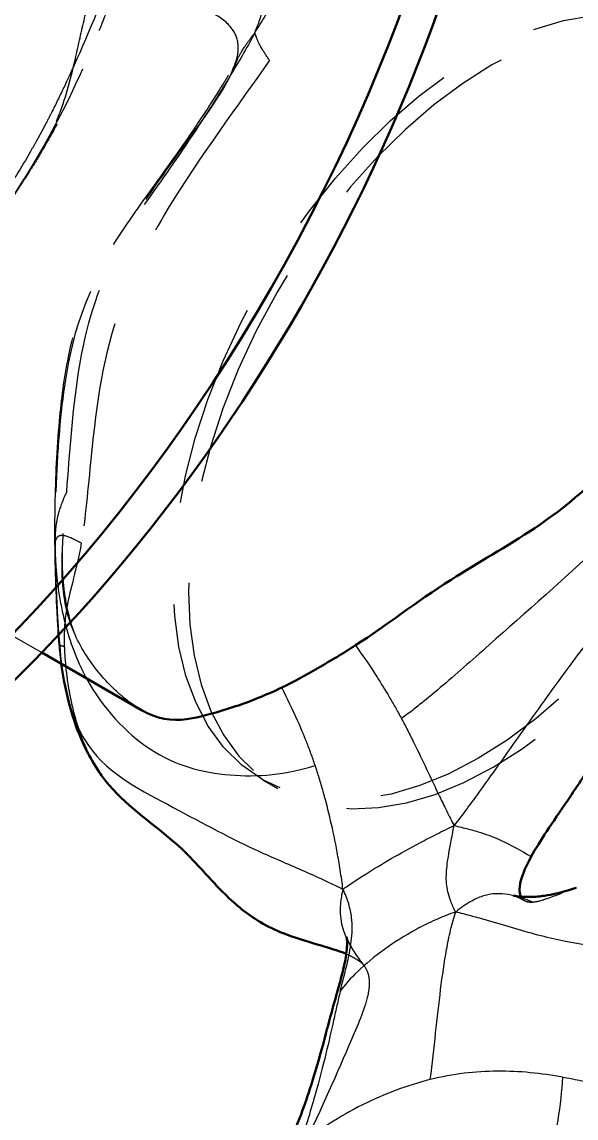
# Model space of a CAD drawing. Header units: millimetres. Extents: x 0 to 420, y 0 to 297.
# Drawn here: x 94.47 to 100.91, y 216.85 to 229.6 of the extents above; entities that cross this region are included whole.
import ezdxf

# ---------------------------------------------------------------- set-up
doc = ezdxf.new("R2010")
doc.units = ezdxf.units.MM
doc.header["$LTSCALE"] = 0.75
doc.linetypes.add('HIDDEN2', pattern=[4.7625, 3.175, -1.5875])
for name, color, linetype, lineweight in [('Hidden', 7, 'HIDDEN2', 25), ('Hidden Narrow', 7, 'HIDDEN2', 25), ('Visible', 7, 'Continuous', 50), ('Visible Narrow', 7, 'Continuous', 25)]:
    doc.layers.add(name, color=color, linetype=linetype, lineweight=lineweight)

msp = doc.modelspace()

# ---------------------------------------------------------------- linework, layer by layer
at = {"layer": 'Hidden', "extrusion": (-2e-16, -0.817547, 0.575862)}
for p, q in [((89.5645, 225.2211), (94.7017, 222.2627)), ((97.2709, 220.7832), (97.4477, 220.6814))]:
    msp.add_line(p, q, dxfattribs=at)
at = {"layer": 'Hidden', "extrusion": (-6e-16, 3e-16, -1)}
for centre, start_param, end_param in [((99.7661, 225.1161), 4.3578874, 5.248155), ((99.4126, 225.3197), 4.5594153, 5.2149269), ((99.4126, 225.3197), 2.8817542, 3.9286482)]:
    msp.add_ellipse(centre, major_axis=(6.2379, 10.8323), ratio=0.5780931, start_param=start_param, end_param=end_param, dxfattribs=at)
at = {"layer": 'Hidden'}
msp.add_ellipse((99.7661, 225.1161), major_axis=(2.4952, 4.3329), ratio=0.5780931, start_param=3.1415927, end_param=9.424778, dxfattribs=at)
at = {"layer": 'Hidden', "extrusion": (-9e-16, 5e-16, -1)}
msp.add_ellipse((99.9429, 225.0143), major_axis=(2.4952, 4.3329), ratio=0.5780931, start_param=-1.5707963, end_param=4.712389, dxfattribs=at)
at = {"layer": 'Hidden', "extrusion": (-5e-16, 2e-16, -1)}
msp.add_ellipse((99.7661, 225.1161), major_axis=(6.2379, 10.8323), ratio=0.5780931, start_param=2.9135908, end_param=3.9584831, dxfattribs=at)
at = {"layer": 'Hidden'}
for points, knots in [([(93.3045, 235.7193), (93.4177, 235.6843), (93.5322, 235.6549), (93.8062, 235.5832), (93.9656, 235.5406), (94.3361, 235.4018), (94.4905, 235.3124), (94.6999, 235.1473), (94.7694, 235.083), (94.9112, 234.9337), (94.9829, 234.8461), (95.1958, 234.5509), (95.3237, 234.3165), (95.5098, 233.8647), (95.5759, 233.6547), (95.6472, 233.3468), (95.6642, 233.2637), (95.6898, 233.1204), (95.6993, 233.0612), (95.714, 232.9594), (95.7196, 232.9174), (95.7302, 232.8299), (95.7353, 232.7845), (95.7475, 232.6624), (95.7538, 232.5855), (95.7743, 232.2786), (95.7804, 232.0313), (95.776, 231.4744), (95.755, 231.1852), (95.6859, 230.7959), (95.6645, 230.696), (95.6253, 230.5396), (95.6106, 230.4849), (95.5871, 230.4034), (95.5792, 230.3769), (95.5659, 230.3333), (95.5606, 230.3163), (95.5502, 230.2831), (95.545, 230.267), (95.5329, 230.2296), (95.5259, 230.2084), (95.5028, 230.1394), (95.4862, 230.0917), (95.3126, 229.6076), (95.1028, 229.1404), (94.9197, 228.7531), (94.8726, 228.6563), (94.8004, 228.513), (94.7759, 228.4652), (94.7382, 228.3933), (94.7256, 228.3695), (94.7049, 228.3308), (94.6969, 228.316), (94.6815, 228.2876), (94.674, 228.274), (94.6569, 228.2428), (94.6472, 228.2252), (94.6159, 228.169), (94.5941, 228.1305), (94.4655, 227.907), (94.3529, 227.726), (94.0731, 227.2995), (93.8922, 227.0431), (93.59, 226.6432), (93.458, 226.477), (93.1993, 226.1777), (93.0749, 226.0447), (92.7907, 225.7672), (92.6345, 225.6311), (92.3653, 225.4186), (92.2538, 225.3368), (92.0488, 225.1943), (91.9528, 225.131), (91.782, 225.0232), (91.7065, 224.9773), (91.5782, 224.9021), (91.5252, 224.8718), (91.4159, 224.811), (91.3595, 224.7805), (91.2138, 224.7039), (91.1244, 224.659), (90.6833, 224.4485), (90.4544, 224.3721), (90.1381, 224.2883), (89.9868, 224.2633), (89.648, 224.2469), (89.501, 224.27), (89.2958, 224.3198), (89.208, 224.3493), (89.0742, 224.4041), (89.0257, 224.4262), (88.9465, 224.4652), (88.9152, 224.4815), (88.8532, 224.5154), (88.8223, 224.533), (88.7413, 224.5811), (88.6915, 224.6127), (88.4969, 224.7432), (88.3548, 224.8546), (88.1295, 225.0543), (88.0389, 225.1417), (87.8852, 225.3039), (87.8188, 225.3793), (87.6472, 225.5925), (87.5462, 225.7386), (87.3956, 226.01), (87.3388, 226.1304), (87.2156, 226.4598), (87.1725, 226.6505), (87.1148, 227.1149), (87.1196, 227.4127), (87.2167, 228.3798), (87.4267, 229.2614), (87.7087, 230.2401), (87.8769, 230.7173), (88.3294, 231.7004), (88.6204, 232.1962), (89.1695, 233.0592), (89.3475, 233.3288), (89.5767, 233.678)], [-7.0361051, -7.0361051, -7.0361051, -7.0361051, -7.0127297, -7.0127297, -6.981024, -6.981024, -6.9375165, -6.9375165, -6.9141409, -6.9141409, -6.8869476, -6.8869476, -6.8275817, -6.8275817, -6.7798759, -6.7798759, -6.7626839, -6.7626839, -6.7507937, -6.7507937, -6.7425091, -6.7425091, -6.7337019, -6.7337019, -6.7190239, -6.7190239, -6.6758966, -6.6758966, -6.6122281, -6.6122281, -6.5902695, -6.5902695, -6.5784801, -6.5784801, -6.5727823, -6.5727823, -6.5691225, -6.5691225, -6.5656682, -6.5656682, -6.5611105, -6.5611105, -6.5508965, -6.5508965, -6.4573319, -6.4573319, -6.4266003, -6.4266003, -6.4110967, -6.4110967, -6.403366, -6.403366, -6.3985555, -6.3985555, -6.394118, -6.394118, -6.3883738, -6.3883738, -6.3757234, -6.3757234, -6.3146836, -6.3146836, -6.2281236, -6.2281236, -6.1676611, -6.1676611, -6.1127347, -6.1127347, -6.0476847, -6.0476847, -6.0031637, -6.0031637, -5.9646209, -5.9646209, -5.9342607, -5.9342607, -5.9129293, -5.9129293, -5.8902197, -5.8902197, -5.8541884, -5.8541884, -5.7119681, -5.7119681, -5.5732035, -5.5732035, -5.391336, -5.391336, -5.2475092, -5.2475092, -5.1634578, -5.1634578, -5.1076436, -5.1076436, -5.0513402, -5.0513402, -4.9582049, -4.9582049, -4.6803047, -4.6803047, -4.4876, -4.4876, -4.3329597, -4.3329597, -4.0697114, -4.0697114, -3.8827137, -3.8827137, -3.5893077, -3.5893077, -3.157022, -3.157022, -2.2616629, -2.2616629, -1.4263974, -1.4263974, -0.5029819, -0.5029819, 0, 0, 0, 0]), ([(90.4515, 231.8498), (90.3784, 231.7993), (90.3061, 231.7419), (90.1238, 231.5836), (90.0148, 231.4737), (89.7891, 231.2181), (89.6746, 231.068), (89.5039, 230.8124), (89.4416, 230.7105), (89.2623, 230.3898), (89.1593, 230.1645), (89.0187, 229.794), (88.9713, 229.6516), (88.881, 229.3432), (88.84, 229.1774), (88.7721, 228.8528), (88.7447, 228.6941), (88.7034, 228.4082), (88.688, 228.2806), (88.6477, 227.8658), (88.6362, 227.5897), (88.6443, 227.2353), (88.6487, 227.1441), (88.6608, 226.9872), (88.6675, 226.9205), (88.6833, 226.7945), (88.6923, 226.7349), (88.724, 226.5534), (88.7512, 226.4359), (88.8197, 226.2014), (88.8622, 226.086), (88.9305, 225.9355), (88.9512, 225.8935), (88.9897, 225.8216), (89.007, 225.7912), (89.0468, 225.7256), (89.0694, 225.6909), (89.1803, 225.5334), (89.2791, 225.4274), (89.4624, 225.2822), (89.5387, 225.2329), (89.6558, 225.1721), (89.6921, 225.155), (89.7524, 225.1296), (89.7758, 225.1204), (89.8221, 225.1033), (89.845, 225.0955), (89.9007, 225.0777), (89.934, 225.0681), (90.0663, 225.0341), (90.1705, 225.0159), (90.3521, 224.9966), (90.4262, 224.9917), (90.6081, 224.9856), (90.7168, 224.9862), (90.9053, 224.9943), (90.981, 224.9994), (91.0979, 225.0108), (91.1387, 225.0154), (91.2166, 225.0258), (91.2538, 225.0313), (91.3452, 225.047), (91.399, 225.0578), (91.5978, 225.1053), (91.7299, 225.1512), (91.9351, 225.2462), (92.005, 225.2828), (92.1363, 225.3582), (92.1982, 225.3965), (92.3123, 225.4721), (92.3647, 225.5087), (92.4923, 225.6024), (92.5672, 225.6613), (92.7765, 225.8374), (92.9104, 225.9633), (93.0835, 226.1527), (93.1292, 226.2056), (93.2122, 226.3061), (93.2494, 226.353), (93.3192, 226.4424), (93.3522, 226.4853), (93.4971, 226.6732), (93.6064, 226.8105), (93.795, 227.0235), (93.8575, 227.0911), (93.9786, 227.2218), (94.0397, 227.2877), (94.157, 227.4165), (94.2133, 227.4795), (94.3708, 227.6616), (94.4694, 227.7826), (94.6586, 228.0433), (94.7496, 228.1864), (94.8595, 228.4103), (94.8913, 228.4855), (95.002, 228.7818), (95.0574, 229.0131), (95.1432, 229.3952), (95.1763, 229.5507), (95.2772, 229.9346), (95.3513, 230.1147), (95.5171, 230.4251), (95.5607, 230.5039), (95.6386, 230.6593), (95.6729, 230.7351), (95.769, 231.004), (95.7897, 231.174), (95.7808, 231.4794), (95.7679, 231.5969), (95.7337, 231.8072), (95.714, 231.9022), (95.6726, 232.0728), (95.6517, 232.1492), (95.5844, 232.3734), (95.5334, 232.5167), (95.4413, 232.7493), (95.4011, 232.8436), (95.2468, 233.1857), (95.1369, 233.3831), (94.908, 233.6508), (94.8068, 233.7357), (94.5748, 233.8795), (94.4489, 233.9364), (94.2726, 233.9922), (94.2068, 234.0057), (94.1279, 234.0021), (94.1066, 233.9925), (94.0943, 233.9515), (94.1114, 233.9181), (94.1462, 233.8785)], [-8.7013155, -8.7013155, -8.7013155, -8.7013155, -8.6127322, -8.6127322, -8.463339, -8.463339, -8.2803015, -8.2803015, -8.1640027, -8.1640027, -7.9215901, -7.9215901, -7.772608, -7.772608, -7.6005057, -7.6005057, -7.434171, -7.434171, -7.2969046, -7.2969046, -6.9808603, -6.9808603, -6.8679141, -6.8679141, -6.7817164, -6.7817164, -6.701566, -6.701566, -6.5326136, -6.5326136, -6.3459709, -6.3459709, -6.2704435, -6.2704435, -6.2122237, -6.2122237, -6.1414971, -6.1414971, -5.8793285, -5.8793285, -5.7133268, -5.7133268, -5.6418355, -5.6418355, -5.5977386, -5.5977386, -5.5559686, -5.5559686, -5.4974239, -5.4974239, -5.3277576, -5.3277576, -5.2181154, -5.2181154, -5.0682253, -5.0682253, -4.9708952, -4.9708952, -4.9191209, -4.9191209, -4.8720233, -4.8720233, -4.803098, -4.803098, -4.6160094, -4.6160094, -4.5172383, -4.5172383, -4.4277722, -4.4277722, -4.3507958, -4.3507958, -4.2389528, -4.2389528, -4.0337697, -4.0337697, -3.9567018, -3.9567018, -3.8919303, -3.8919303, -3.8339926, -3.8339926, -3.6398793, -3.6398793, -3.5479605, -3.5479605, -3.4563504, -3.4563504, -3.3704251, -3.3704251, -3.2117888, -3.2117888, -3.0404174, -3.0404174, -2.9562074, -2.9562074, -2.7129091, -2.7129091, -2.5478372, -2.5478372, -2.2855054, -2.2855054, -2.1927793, -2.1927793, -2.1050619, -2.1050619, -1.8962103, -1.8962103, -1.7704906, -1.7704906, -1.6656506, -1.6656506, -1.578405, -1.578405, -1.4041159, -1.4041159, -1.2756663, -1.2756663, -0.9150908, -0.9150908, -0.6642004, -0.6642004, -0.4151698, -0.4151698, -0.25657, -0.25657, -0.1404266, -0.1404266, 0, 0, 0, 0]), ([(99.3008, 232.0024), (99.2672, 231.9843), (99.2327, 231.957), (99.1618, 231.8921), (99.123, 231.8504), (99.0002, 231.7082), (98.91, 231.5846), (98.6535, 231.2139), (98.4622, 230.9008), (97.9665, 230.0882), (97.7234, 229.6881), (97.3498, 229.1522)], [-1.4705624, -1.4705624, -1.4705624, -1.4705624, -1.4130898, -1.4130898, -1.3441191, -1.3441191, -1.1774327, -1.1774327, -0.7896394, -0.7896394, 0, 0, 0, 0]), ([(95.9362, 231.7881), (95.9428, 231.5187), (95.9208, 231.2625), (95.8352, 230.8396), (95.783, 230.6542), (95.6727, 230.3144), (95.6227, 230.17), (95.5045, 229.8438), (95.434, 229.6591), (95.2609, 229.2308), (95.1531, 228.9822), (94.9936, 228.6402), (94.9419, 228.5327), (94.8609, 228.3749), (94.8341, 228.3242), (94.7881, 228.2406), (94.7697, 228.2079), (94.7281, 228.1355), (94.7047, 228.0959), (94.6467, 227.9997), (94.612, 227.9439), (94.4701, 227.7191), (94.3537, 227.5439), (94.0723, 227.1362), (93.9015, 226.9016), (93.5357, 226.4168), (93.3357, 226.1652), (92.8788, 225.6744), (92.6099, 225.4436), (92.0064, 225.0071), (91.6645, 224.8041), (91.2693, 224.6154), (91.2341, 224.5989), (91.1985, 224.5828)], [0, 0, 0, 0, 0.3925752, 0.3925752, 0.6896882, 0.6896882, 0.8836248, 0.8836248, 1.1186334, 1.1186334, 1.4380002, 1.4380002, 1.595608, 1.595608, 1.6666973, 1.6666973, 1.7109292, 1.7109292, 1.7678785, 1.7678785, 1.8545646, 1.8545646, 2.1160468, 2.1160468, 2.4573807, 2.4573807, 2.8496825, 2.8496825, 3.3177833, 3.3177833, 3.9008891, 3.9008891, 3.95779, 3.95779, 3.95779, 3.95779]), ([(94.8558, 223.5577), (94.8548, 223.7), (94.8556, 223.84), (94.8639, 224.3048), (94.8783, 224.6296), (94.9311, 225.2052), (94.9625, 225.4543), (95.0749, 226.0136), (95.1761, 226.3302), (95.454, 226.8919), (95.621, 227.1455), (95.9661, 227.6382), (96.1571, 227.8975), (96.4449, 228.309), (96.5479, 228.4606), (96.7079, 228.7076), (96.7687, 228.8043), (96.8565, 228.9496), (96.8862, 228.9999), (96.9283, 229.0739), (96.944, 229.1023), (96.9642, 229.1409), (96.9702, 229.1525), (96.9756, 229.1631)], [0, 0, 0, 0, 0.1749651, 0.1749651, 0.5941872, 0.5941872, 0.908964, 0.908964, 1.3004336, 1.3004336, 1.6610657, 1.6610657, 2.0458418, 2.0458418, 2.2638171, 2.2638171, 2.4026676, 2.4026676, 2.4830447, 2.4830447, 2.5468668, 2.5468668, 2.575675, 2.575675, 2.575675, 2.575675]), ([(97.3498, 229.1522), (96.9964, 228.6451), (96.5302, 228.0223), (95.9586, 227.0769), (95.764, 226.7017), (95.4107, 225.7025), (95.3397, 225.1777), (95.2378, 224.1652), (95.2091, 223.8145), (95.1614, 223.5354)], [-2.2392583, -2.2392583, -2.2392583, -2.2392583, -1.4698465, -1.4698465, -1.0071102, -1.0071102, -0.3780934, -0.3780934, 0, 0, 0, 0]), ([(96.9756, 229.1631), (96.9757, 229.1633), (96.9758, 229.1635), (96.9759, 229.1637), (96.9759, 229.1638), (96.976, 229.1639), (96.976, 229.164), (96.9761, 229.1641), (96.9761, 229.1641), (96.9761, 229.1642), (96.9762, 229.1643), (96.9763, 229.1645), (96.9763, 229.1647), (96.9766, 229.1653), (96.9769, 229.1657), (96.9777, 229.1674), (96.9783, 229.1685), (96.9802, 229.1724), (96.9809, 229.1739), (96.9811, 229.1743), (96.9811, 229.1743), (96.9811, 229.1743), (96.979, 229.1699), (96.971, 229.1517), (96.9642, 229.1357), (96.9505, 229.1016), (96.9442, 229.0856), (96.9374, 229.0681)], [0, 0, 0, 0, 0.00048347, 0.00048347, 0.00061368, 0.00061368, 0.00075971, 0.00075971, 0.0009812, 0.0009812, 0.00124809, 0.00124809, 0.00204877, 0.00204877, 0.0044509, 0.0044509, 0.01165983, 0.01165983, 0.03334632, 0.03334632, 0.03644433, 0.03644433, 0.07821969, 0.07821969, 0.13195553, 0.13195553, 0.16930182, 0.16930182, 0.16930182, 0.16930182]), ([(94.9922, 224.1367), (95.0278, 224.568), (95.0562, 225.0484), (95.1845, 225.864), (95.2739, 226.2983), (95.6131, 227.037), (95.7466, 227.2711), (96.1256, 227.8563), (96.3804, 228.1827), (96.7291, 228.6811), (96.8328, 228.842), (96.8995, 228.9812)], [-1.9192017, -1.9192017, -1.9192017, -1.9192017, -1.2709125, -1.2709125, -0.8077699, -0.8077699, -0.5776069, -0.5776069, -0.2123374, -0.2123374, 0, 0, 0, 0]), ([(95.861, 221.5951), (95.8398, 221.6074), (95.8182, 221.6206), (95.6895, 221.7055), (95.5753, 221.8018), (95.3503, 222.0392), (95.2392, 222.186), (95.0591, 222.5146), (95.0011, 222.6841), (94.9064, 223.2461), (94.9527, 223.6572), (94.9922, 224.1367)], [-1.6852076, -1.6852076, -1.6852076, -1.6852076, -1.6264973, -1.6264973, -1.3397787, -1.3397787, -1.0238704, -1.0238704, -0.6844855, -0.6844855, 0, 0, 0, 0]), ([(94.93, 222.1312), (94.9199, 222.205), (94.9113, 222.2822), (94.8927, 222.5002), (94.885, 222.6452), (94.8708, 222.9374), (94.865, 223.0898), (94.8589, 223.3271), (94.8572, 223.4134), (94.8563, 223.4982)], [0.09095916, 0.09095916, 0.09095916, 0.09095916, 0.19376054, 0.19376054, 0.36304448, 0.36304448, 0.54493975, 0.54493975, 0.64979055, 0.64979055, 0.64979055, 0.64979055]), ([(95.1614, 223.5354), (95.1084, 223.2256), (95.0344, 223.0205), (94.9707, 222.6538), (94.9587, 222.5147), (94.9645, 222.3336)], [-0.74763166, -0.74763166, -0.74763166, -0.74763166, -0.27095944, -0.27095944, 0, 0, 0, 0]), ([(94.9407, 223.4222), (94.9382, 223.3457), (94.939, 223.2702), (94.9482, 223.0823), (94.961, 222.9752), (94.992, 222.7922), (95.0105, 222.7126), (95.0414, 222.6018), (95.0541, 222.5626), (95.0697, 222.5187), (95.0742, 222.5067), (95.0792, 222.4942), (95.0805, 222.4911), (95.0805, 222.4911), (95.0799, 222.4926), (95.0783, 222.4961)], [0, 0, 0, 0, 0.09475245, 0.09475245, 0.24940929, 0.24940929, 0.40065795, 0.40065795, 0.50150733, 0.50150733, 0.55567037, 0.55567037, 0.58954459, 0.58954459, 0.61306068, 0.61306068, 0.61306068, 0.61306068]), ([(94.9645, 222.3336), (94.9678, 222.2311), (94.9763, 222.1267), (94.996, 221.9622), (95.0056, 221.8973), (95.0287, 221.7649), (95.0426, 221.6972), (95.0837, 221.5237), (95.114, 221.4195), (95.212, 221.1445), (95.2804, 221.0127), (95.3452, 220.9111)], [-1.73159476, -1.73159476, -1.73159476, -1.73159476, -1.68602628, -1.68602628, -1.65553035, -1.65553035, -1.62246778, -1.62246778, -1.56847944, -1.56847944, -1.47225416, -1.47225416, -1.47225416, -1.47225416]), ([(100.3172, 219.375), (100.2843, 219.393), (100.2531, 219.4092), (100.2146, 219.4268), (100.2028, 219.4317), (100.1913, 219.4359), (100.1885, 219.4368), (100.1872, 219.4372), (100.187, 219.4373), (100.187, 219.4373)], [0, 0, 0, 0, 0.06650861, 0.06650861, 0.10333789, 0.10333789, 0.12342108, 0.12342108, 0.12912552, 0.12912552, 0.12912552, 0.12912552]), ([(98.2456, 218.9582), (98.2456, 218.9582), (98.2463, 218.955), (98.2514, 218.9396), (98.2581, 218.922), (98.2787, 218.8782), (98.2925, 218.8521), (98.3305, 218.7881), (98.3566, 218.7486), (98.406, 218.6787), (98.4283, 218.6485), (98.4512, 218.618)], [1.15020421, 1.15020421, 1.15020421, 1.15020421, 1.18731587, 1.18731587, 1.24491827, 1.24491827, 1.30050141, 1.30050141, 1.37038542, 1.37038542, 1.42171231, 1.42171231, 1.42171231, 1.42171231]), ([(98.4344, 218.6382), (98.4566, 218.6139), (98.4751, 218.585), (98.4999, 218.5191), (98.5069, 218.4842), (98.5121, 218.3808), (98.5016, 218.3101), (98.4413, 218.0731), (98.357, 217.8859), (98.0962, 217.2884), (97.9376, 216.8987), (97.6785, 216.4211)], [-1.2846128, -1.2846128, -1.2846128, -1.2846128, -1.1895679, -1.1895679, -1.1047339, -1.1047339, -0.9645328, -0.9645328, -0.6523831, -0.6523831, 0, 0, 0, 0]), ([(98.242, 218.7591), (98.2515, 218.7551), (98.2609, 218.7511), (98.3391, 218.7159), (98.3953, 218.6811), (98.4344, 218.6382)], [-0.13219635, -0.13219635, -0.13219635, -0.13219635, -0.11675861, -0.11675861, 0, 0, 0, 0])]:
    msp.add_open_spline(points, degree=3, knots=knots, dxfattribs=at)
at = {"layer": 'Hidden', "extrusion": (7.996e-13, 8.923e-13, -1)}
msp.add_open_spline([(96.8995, 228.9812), (96.9318, 229.0486), (96.9582, 229.1165), (96.9869, 229.2437), (96.9909, 229.3025), (96.9712, 229.4266), (96.9423, 229.4863), (96.834, 229.6156), (96.7417, 229.6752), (96.6412, 229.7223)], degree=3, knots=[-0.4670744, -0.4670744, -0.4670744, -0.4670744, -0.36451411, -0.36451411, -0.27102153, -0.27102153, -0.15874683, -0.15874683, 0, 0, 0, 0], dxfattribs=at)
at = {"layer": 'Hidden', "extrusion": (-1.20649e-08, -1.06727e-10, 1)}
msp.add_open_spline([(94.8563, 223.4982), (94.8561, 223.5181), (94.8559, 223.5379), (94.8558, 223.5577)], degree=3, dxfattribs=at)
at = {"layer": 'Hidden', "extrusion": (-9.5533e-12, 2.80756e-11, -1)}
msp.add_open_spline([(100.9138, 219.5299), (100.8051, 219.4911), (100.6975, 219.4437), (100.529, 219.3827), (100.4647, 219.3633), (100.4122, 219.3592)], degree=3, knots=[-0.24027293, -0.24027293, -0.24027293, -0.24027293, -0.09696711, -0.09696711, 0, 0, 0, 0], dxfattribs=at)
at = {"layer": 'Hidden', "extrusion": (1.4129e-12, 1.00033e-11, -1)}
msp.add_open_spline([(100.4122, 219.3592), (100.3912, 219.3576), (100.3707, 219.3583), (100.3352, 219.366), (100.3197, 219.3723), (100.2917, 219.3923), (100.2799, 219.4064), (100.2714, 219.4246)], degree=3, knots=[-0.277818188, -0.277818188, -0.277818188, -0.277818188, -0.245470422, -0.245470422, -0.21692002, -0.21692002, -0.186101842, -0.186101842, -0.186101842, -0.186101842], dxfattribs=at)
at = {"layer": 'Hidden Narrow'}
for points, knots in [([(93.7277, 234.4965), (93.7452, 234.5229), (93.7768, 234.5517), (93.8441, 234.6022), (93.8797, 234.6239), (93.9927, 234.6785), (94.2463, 234.7564), (94.9463, 234.6853), (95.7172, 233.4456), (96.0452, 231.6052), (95.7257, 230.3674), (94.9161, 228.3346), (93.7457, 226.6577), (92.7586, 225.4579), (91.1196, 224.4684), (90.1228, 224.2425), (88.5222, 225.0355), (87.8124, 226.5996), (88.0426, 228.5158), (88.4593, 230.6153), (89.282, 231.7252), (89.7165, 232.2093), (89.9537, 232.4709), (90.0399, 232.5663), (90.2265, 232.7737), (90.327, 232.8857), (90.4125, 232.9837)], [0, 0, 0, 0, 0.125, 0.125, 0.25, 0.25, 0.5, 1, 2, 3, 4, 5, 6, 7, 8, 9, 10, 11, 12, 13, 13.5, 13.75, 13.75, 13.875, 13.875, 14, 14, 14, 14]), ([(97.1812, 229.4743), (97.2576, 229.599), (97.3465, 229.7443), (97.5131, 230.0138), (97.5908, 230.1379), (97.7351, 230.3649), (97.8756, 230.58), (98.0192, 230.7819), (98.0933, 230.8804)], [-2, -2, -2, -2, -1.75, -1.75, -1.5, -1.5, -1.25, -1, -1, -1, -1]), ([(97.1812, 229.4743), (97.223, 229.5773), (97.2579, 229.6776), (97.2963, 229.8543), (97.3, 229.9305), (97.276, 230.0591), (97.2472, 230.1166), (97.1743, 230.1985), (97.1451, 230.225), (97.0756, 230.2773), (97.0355, 230.303), (96.9893, 230.3286)], [0, 0, 0, 0, 0.25, 0.25, 0.5, 0.5, 0.75, 0.75, 0.875, 0.875, 1, 1, 1, 1]), ([(97.1812, 229.4743), (97.1081, 229.3336), (97.0043, 229.1558), (96.7999, 228.8169), (96.6991, 228.6559), (96.4015, 228.1982), (95.7988, 227.3246), (95.1101, 226.4259), (94.9132, 225.0504), (94.8773, 224.4251), (94.8649, 224.1041), (94.8618, 223.9918), (94.8572, 223.7562), (94.8559, 223.6331), (94.8562, 223.5348)], [0, 0, 0, 0, 0.25, 0.25, 0.5, 0.5, 1, 2, 2.5, 2.75, 2.75, 2.875, 2.875, 3, 3, 3, 3]), ([(96.8995, 228.9812), (96.9194, 229.0367), (96.9407, 229.0936), (96.9946, 229.2011), (97.0213, 229.2469), (97.0722, 229.3264), (97.0911, 229.3548), (97.1329, 229.4134), (97.1559, 229.4438), (97.1812, 229.4743)], [-0.94859705, -0.94859705, -0.94859705, -0.94859705, -0.5, -0.5, -0.25, -0.25, -0.125, -0.125, 0, 0, 0, 0]), ([(97.3498, 229.1522), (97.3165, 229.2004), (97.2833, 229.2487), (97.2382, 229.3262), (97.224, 229.3548), (97.1982, 229.4159), (97.1866, 229.4484), (97.1812, 229.4743)], [-0.9729867, -0.9729867, -0.9729867, -0.9729867, -0.5, -0.5, -0.25, -0.25, 0, 0, 0, 0]), ([(94.9922, 224.1367), (94.9603, 224.0665), (94.9118, 223.9557), (94.8777, 223.8131), (94.8644, 223.7242), (94.861, 223.6905), (94.8563, 223.615), (94.855, 223.5733), (94.8562, 223.5348)], [-0.9533242, -0.9533242, -0.9533242, -0.9533242, -0.5, -0.25, -0.25, -0.125, -0.125, 0, 0, 0, 0]), ([(95.1614, 223.5354), (95.0949, 223.5719), (95.0294, 223.6066), (94.9452, 223.6271), (94.9187, 223.6279), (94.887, 223.6118), (94.878, 223.6023), (94.8631, 223.5748), (94.8572, 223.557), (94.8562, 223.5348)], [-0.95627796, -0.95627796, -0.95627796, -0.95627796, -0.5, -0.5, -0.25, -0.25, -0.125, -0.125, 0, 0, 0, 0]), ([(94.8562, 223.5348), (94.8558, 223.4603), (94.8595, 223.3746), (94.8699, 223.2159), (94.8766, 223.1428), (94.9012, 222.9424), (94.9665, 222.575), (95.0883, 222.2185), (95.2053, 221.994), (95.2224, 221.9629)], [0, 0, 0, 0, 0.125, 0.125, 0.25, 0.25, 0.5, 1, 1.0820181, 1.0820181, 1.0820181, 1.0820181]), ([(94.8562, 223.5348), (94.8571, 223.4502), (94.859, 223.3613), (94.8631, 223.2022), (94.8653, 223.1321), (94.872, 222.9497), (94.8814, 222.7471), (94.8911, 222.5821), (94.8992, 222.4738), (94.9019, 222.4419), (94.9071, 222.3866), (94.9097, 222.3633), (94.9126, 222.3378)], [0, 0, 0, 0, 0.125, 0.125, 0.25, 0.25, 0.5, 0.75, 0.75, 0.875, 0.875, 1, 1, 1, 1]), ([(94.9126, 222.3378), (94.9142, 222.3398), (94.9158, 222.3413), (94.9206, 222.3434), (94.9238, 222.344), (94.9357, 222.3443), (94.9481, 222.3414), (94.9622, 222.3347), (94.9645, 222.3336)], [0, 0, 0, 0, 0.125, 0.125, 0.25, 0.25, 0.5, 0.54692859, 0.54692859, 0.54692859, 0.54692859]), ([(94.9126, 222.3378), (94.9141, 222.3104), (94.9155, 222.2843), (94.9209, 222.2211), (94.9248, 222.184), (94.9374, 222.0807), (94.9474, 222.0132), (94.9604, 221.9423)], [0, 0, 0, 0, 0.125, 0.125, 0.25, 0.25, 0.42846598, 0.42846598, 0.42846598, 0.42846598])]:
    msp.add_open_spline(points, degree=3, knots=knots, dxfattribs=at)
for points in [[(100.4122, 219.3592), (100.3398, 219.389), (100.2669, 219.4174), (100.1904, 219.4364)], [(98.249, 218.9342), (98.299, 218.8273), (98.366, 218.7323), (98.4344, 218.6382)]]:
    msp.add_open_spline(points, degree=3, dxfattribs=at)
at = {"layer": 'Visible', "extrusion": (-2e-16, -0.817547, 0.575862)}
msp.add_line((94.7017, 222.2627), (95.861, 221.5951), dxfattribs=at)
at = {"layer": 'Visible'}
msp.add_ellipse((91.1041, 230.1042), major_axis=(6.2379, 10.8323), ratio=0.5780931, start_param=3.1415927, end_param=9.424778, dxfattribs=at)
at = {"layer": 'Visible', "extrusion": (-6e-16, 3e-16, -1)}
msp.add_ellipse((91.4576, 229.9006), major_axis=(6.2379, 10.8323), ratio=0.5780931, start_param=0.7698102, end_param=2.1231618, dxfattribs=at)
at = {"layer": 'Visible'}
for points, knots in [([(100.3929, 219.8924), (100.4901, 220.0694), (100.6399, 220.2846), (100.9383, 220.7265), (101.0471, 220.8911), (101.3641, 221.4077), (101.4991, 221.6745), (101.7784, 222.2306), (101.8568, 222.3872), (101.9855, 222.6327), (102.0326, 222.7204), (102.1416, 222.9161), (102.1981, 223.0125), (102.4726, 223.4651), (102.6985, 223.8009), (103.0661, 224.4808), (103.1733, 224.7287), (103.3253, 225.1326), (103.3834, 225.3055), (103.4625, 225.5646), (103.4881, 225.6535), (103.5268, 225.7947), (103.5406, 225.8467), (103.5656, 225.9439), (103.5769, 225.9889), (103.6011, 226.0881), (103.6139, 226.1418), (103.6481, 226.2895), (103.6681, 226.3801), (103.7415, 226.7181), (103.8064, 227.0304), (103.9536, 227.6994), (103.9916, 227.8667), (104.0508, 228.1631), (104.0727, 228.2966), (104.0838, 228.5125), (104.0789, 228.6206), (104.0272, 228.7925), (104.0046, 228.8446), (103.9586, 228.9315), (103.9361, 228.9679), (103.879, 229.0526), (103.8417, 229.1016), (103.5518, 229.4715), (103.3963, 229.6207), (103.2089, 230.7373), (103.1811, 231.0039), (103.0747, 231.3469), (103.0263, 231.4597), (102.9264, 231.5763), (102.8862, 231.6087), (102.804, 231.6359), (102.7661, 231.6385), (102.7243, 231.6296)], [-8.4099444, -8.4099444, -8.4099444, -8.4099444, -7.8506595, -7.8506595, -7.4456087, -7.4456087, -6.6944674, -6.6944674, -6.3947145, -6.3947145, -6.2252554, -6.2252554, -6.015798, -6.015798, -5.3248129, -5.3248129, -4.7864892, -4.7864892, -4.4011617, -4.4011617, -4.1987797, -4.1987797, -4.0801262, -4.0801262, -3.9771271, -3.9771271, -3.85359, -3.85359, -3.6388579, -3.6388579, -3.087643, -3.087643, -2.7842859, -2.7842859, -2.47641, -2.47641, -2.2181084, -2.2181084, -2.0891422, -2.0891422, -1.987075, -1.987075, -1.8401168, -1.8401168, -0.7959004, -0.7959004, -0.3812753, -0.3812753, -0.1773681, -0.1773681, -0.0742902, -0.0742902, 0, 0, 0, 0]), ([(100.8303, 230.2731), (101.1463, 230.0912), (101.364, 229.8559), (101.6962, 229.316), (101.8264, 229.0049), (102.0819, 228.1459), (102.1726, 227.6027), (102.1868, 226.7423), (102.1588, 226.3972), (102.0332, 225.8255), (101.9617, 225.6003), (101.6987, 224.9893), (101.4629, 224.6253), (101.0574, 224.1987), (100.8335, 223.9787), (100.1123, 223.4978), (99.7703, 223.3086), (99.0522, 222.85), (98.705, 222.5779), (98.3509, 222.3489)], [-10.0385868, -10.0385868, -10.0385868, -10.0385868, -8.5388692, -8.5388692, -7.1229337, -7.1229337, -5.1782259, -5.1782259, -3.9208322, -3.9208322, -3.0669533, -3.0669533, -1.5519644, -1.5519644, -1.0103293, -1.0103293, -0.5751546, -0.5751546, 0, 0, 0, 0]), ([(98.3509, 222.3489), (98.2045, 222.2542), (98.0565, 222.1665), (97.7661, 221.9993), (97.6284, 221.923), (97.4937, 221.8576)], [-0.48414548, -0.48414548, -0.48414548, -0.48414548, -0.24353511, -0.24353511, 0, 0, 0, 0]), ([(95.3451, 220.9109), (95.2394, 221.0761), (95.163, 221.2387), (95.0405, 221.5762), (94.995, 221.7548), (94.9604, 221.9423)], [0, 0, 0, 0, 0.25860593, 0.25860593, 0.53782853, 0.53782853, 0.53782853, 0.53782853]), ([(97.4937, 221.8576), (97.3067, 221.7668), (97.1238, 221.6956), (96.7305, 221.5624), (96.5748, 221.523), (96.2741, 221.4663), (96.1118, 221.469), (95.9015, 221.5726), (95.8814, 221.5834), (95.861, 221.5951)], [-2.9189828, -2.9189828, -2.9189828, -2.9189828, -2.6475314, -2.6475314, -2.2814999, -2.2814999, -1.7416293, -1.7416293, -1.6852076, -1.6852076, -1.6852076, -1.6852076]), ([(95.3452, 220.9111), (95.3799, 220.8567), (95.4136, 220.8111), (95.6699, 220.4888), (95.9587, 220.3037), (96.325, 219.988), (96.3998, 219.9147), (96.5448, 219.7594), (96.5933, 219.7058), (96.7058, 219.5832), (96.765, 219.5199), (96.9606, 219.3273), (97.0936, 219.2175), (97.3322, 219.0755), (97.4176, 219.0353), (97.7719, 218.8955), (98.0499, 218.8389), (98.242, 218.7591)], [-1.4722542, -1.4722542, -1.4722542, -1.4722542, -1.4207909, -1.4207909, -1.0492014, -1.0492014, -0.9067717, -0.9067717, -0.8331047, -0.8331047, -0.740603, -0.740603, -0.5503304, -0.5503304, -0.4419561, -0.4419561, -0.1321963, -0.1321963, -0.1321963, -0.1321963]), ([(100.2714, 219.4246), (100.2703, 219.4268), (100.2693, 219.4292), (100.2594, 219.4543), (100.2558, 219.4814), (100.2582, 219.5536), (100.2683, 219.5999), (100.3102, 219.7332), (100.3546, 219.8227), (100.3929, 219.8924)], [-0.18610184, -0.18610184, -0.18610184, -0.18610184, -0.18222806, -0.18222806, -0.1458421, -0.1458421, -0.09549149, -0.09549149, 0, 0, 0, 0])]:
    msp.add_open_spline(points, degree=3, knots=knots, dxfattribs=at)
for points in [[(94.9604, 221.9423), (94.9492, 222.0034), (94.939, 222.066), (94.93, 222.1312)], [(100.187, 219.4373), (100.187, 219.4373), (100.1881, 219.437), (100.1904, 219.4364)]]:
    msp.add_open_spline(points, degree=3, dxfattribs=at)
at = {"layer": 'Visible', "extrusion": (-1.127e-13, -4.0245e-12, -1)}
msp.add_open_spline([(100.1904, 219.4364), (100.1935, 219.4356), (100.1995, 219.4343), (100.2162, 219.4312), (100.2273, 219.4294), (100.2557, 219.4258), (100.2741, 219.4241), (100.3226, 219.4213), (100.3542, 219.4208), (100.4386, 219.423), (100.4934, 219.4279), (100.637, 219.4488), (100.7274, 219.4699), (100.8488, 219.5069), (100.8814, 219.5177), (100.9137, 219.5291)], degree=3, knots=[0, 0, 0, 0, 0.0210639, 0.0210639, 0.04323236, 0.04323236, 0.07191354, 0.07191354, 0.11462239, 0.11462239, 0.18340298, 0.18340298, 0.29489496, 0.29489496, 0.33602074, 0.33602074, 0.33602074, 0.33602074], dxfattribs=at)
at = {"layer": 'Visible', "extrusion": (2.1773e-12, -7.972e-13, -1)}
msp.add_open_spline([(97.5793, 216.5682), (97.6368, 216.6903), (97.6874, 216.8138), (97.7744, 217.0512), (97.812, 217.1625), (97.8999, 217.4438), (97.9473, 217.6143), (98.0269, 217.9116), (98.0599, 218.0391), (98.1217, 218.2624), (98.1492, 218.357), (98.1936, 218.5212), (98.2116, 218.593), (98.2342, 218.705), (98.2412, 218.7486), (98.2492, 218.8213), (98.251, 218.8519), (98.2514, 218.9), (98.2505, 218.9188), (98.2482, 218.9425), (98.2471, 218.95), (98.2459, 218.9569), (98.2456, 218.9582), (98.2456, 218.9582)], degree=3, knots=[0, 0, 0, 0, 0.1623653, 0.1623653, 0.3035072, 0.3035072, 0.5210251, 0.5210251, 0.683964, 0.683964, 0.8066442, 0.8066442, 0.9082127, 0.9082127, 0.979172, 0.979172, 1.0389406, 1.0389406, 1.0892034, 1.0892034, 1.126042, 1.126042, 1.1502042, 1.1502042, 1.1502042, 1.1502042], dxfattribs=at)
at = {"layer": 'Visible Narrow'}
for points, knots in [([(102.3106, 231.0705), (102.3567, 230.7765), (102.6636, 229.8045), (103.6196, 228.4738), (103.6373, 226.6122), (103.1233, 224.7898), (101.711, 223.2853), (100.7456, 221.9947), (100.1339, 221.1291), (99.8777, 220.7687), (99.7442, 220.584), (99.6966, 220.5191), (99.5952, 220.3826), (99.5414, 220.311), (99.4953, 220.2516)], [-7, -7, -7, -7, -6, -5, -4, -3, -2, -1, -0.5, -0.25, -0.25, -0.125, -0.125, 0, 0, 0, 0]), ([(101.4408, 230.8255), (101.4889, 230.7997), (101.5398, 230.7639), (101.6316, 230.6923), (101.6726, 230.6563), (101.7805, 230.5484), (101.9672, 230.3187), (102.3355, 229.6505), (102.911, 228.2905), (103.0497, 226.7054), (102.6378, 224.9997), (101.3904, 223.6585), (100.1521, 222.5756), (99.4873, 221.9822), (99.2252, 221.7623), (99.0963, 221.6581), (99.0536, 221.6243), (98.9688, 221.5585), (98.9265, 221.5266), (98.8844, 221.4956)], [0, 0, 0, 0, 0.125, 0.125, 0.25, 0.25, 0.5, 1, 2, 3, 4, 5, 6, 6.5, 6.75, 6.75, 6.875, 6.875, 7, 7, 7, 7]), ([(95.2224, 221.9629), (95.4135, 221.6146), (95.9663, 221.0231), (96.8791, 220.7857), (97.5469, 220.8426), (97.8805, 220.951)], [1.0820181, 1.0820181, 1.0820181, 1.0820181, 2, 3, 4, 4, 4, 4]), ([(98.2032, 219.5116), (98.236, 219.5349), (98.2822, 219.5663), (98.375, 219.6279), (98.4215, 219.6581), (98.5615, 219.7467), (98.7597, 219.8669), (98.9805, 219.9894), (99.1583, 220.0834), (99.2223, 220.1164), (99.3597, 220.1858), (99.4332, 220.2221), (99.4953, 220.2516)], [-1, -1, -1, -1, -0.875, -0.875, -0.75, -0.75, -0.5, -0.25, -0.25, -0.125, -0.125, 0, 0, 0, 0]), ([(99.5141, 219.2459), (99.4915, 219.2885), (99.4724, 219.3325), (99.442, 219.4129), (99.4307, 219.4493), (99.4083, 219.5469), (99.3992, 219.6677), (99.4161, 219.8112), (99.4379, 219.9443), (99.4471, 219.9965), (99.4695, 220.1169), (99.4827, 220.185), (99.4953, 220.2516)], [0, 0, 0, 0, 0.125, 0.125, 0.25, 0.25, 0.5, 0.75, 0.75, 0.875, 0.875, 1, 1, 1, 1]), ([(99.4953, 220.2516), (99.5496, 220.2399), (99.6088, 220.2256), (99.7162, 220.1974), (99.7644, 220.1835), (99.8925, 220.1423), (99.9668, 220.1133), (100.1663, 220.0242), (100.2801, 219.9585), (100.3929, 219.8924)], [0, 0, 0, 0, 0.125, 0.125, 0.25, 0.25, 0.5, 0.5, 0.96691893, 0.96691893, 0.96691893, 0.96691893]), ([(98.2032, 219.5116), (98.1879, 219.4555), (98.1794, 219.3958), (98.1708, 219.2882), (98.1707, 219.2403), (98.1828, 219.1145), (98.2032, 219.0428), (98.2365, 218.9619), (98.2426, 218.9479), (98.249, 218.9342)], [0, 0, 0, 0, 0.125, 0.125, 0.25, 0.25, 0.5, 0.5, 0.55294698, 0.55294698, 0.55294698, 0.55294698]), ([(100.1904, 219.4364), (100.1471, 219.4471), (100.0346, 219.4666), (99.9113, 219.4572), (99.7833, 219.416), (99.7352, 219.3939), (99.6282, 219.3326), (99.5692, 219.2936), (99.5141, 219.2459)], [-0.6635988, -0.6635988, -0.6635988, -0.6635988, -0.5, -0.25, -0.25, -0.125, -0.125, 0, 0, 0, 0]), ([(99.5141, 219.2459), (99.445, 219.2245), (99.3608, 219.1908), (99.2032, 219.121), (99.1297, 219.0849), (98.9255, 218.973), (98.7997, 218.8923), (98.5701, 218.7267), (98.4663, 218.6418), (98.2917, 218.477), (98.2209, 218.3971), (98.172, 218.3243)], [0, 0, 0, 0, 0.125, 0.125, 0.25, 0.25, 0.5, 0.5, 0.75, 0.75, 1, 1, 1, 1]), ([(99.2193, 217.298), (99.2419, 217.4843), (99.2619, 217.665), (99.3006, 218.014), (99.3194, 218.1824), (99.3598, 218.5059), (99.3815, 218.6609), (99.4216, 218.8852), (99.4373, 218.9607), (99.4735, 219.1131), (99.494, 219.1901), (99.5141, 219.2459)], [0, 0, 0, 0, 0.25, 0.25, 0.5, 0.5, 0.75, 0.75, 0.875, 0.875, 1, 1, 1, 1]), ([(101.6675, 218.6038), (101.6453, 218.6222), (101.6245, 218.6388), (101.5749, 218.6732), (101.5462, 218.691), (101.4482, 218.7462), (101.2253, 218.8445), (100.8028, 218.8862), (100.3115, 219.0194), (99.9942, 219.1159), (99.8266, 219.165), (99.7667, 219.1816), (99.6388, 219.2155), (99.5708, 219.2328), (99.5141, 219.2459)], [-2, -2, -2, -2, -1.875, -1.875, -1.75, -1.75, -1.5, -1, -0.5, -0.25, -0.25, -0.125, -0.125, 0, 0, 0, 0]), ([(100.761, 217.326), (100.6348, 217.3484), (100.5082, 217.3661), (100.2542, 217.3898), (100.1267, 217.3958), (99.7421, 217.3932), (99.4829, 217.3637), (99.2193, 217.298)], [-2, -2, -2, -2, -1.75, -1.75, -1.5, -1.5, -1, -1, -1, -1]), ([(99.2193, 217.298), (99.0874, 217.2651), (98.8216, 217.1813), (98.5606, 217.0675), (98.3013, 216.9391), (98.1724, 216.8655), (97.916, 216.6994), (97.7885, 216.607), (97.698, 216.5253)], [-1, -1, -1, -1, -0.75, -0.5, -0.5, -0.25, -0.25, 0, 0, 0, 0]), ([(99.1415, 210.4201), (99.2365, 210.5813), (99.3325, 210.7876), (99.5014, 211.1855), (99.5742, 211.3772), (99.7579, 211.9301), (100.0462, 213.043), (100.2946, 214.787), (100.5445, 215.9338), (100.6489, 216.4782), (100.6802, 216.6548), (100.7309, 216.998), (100.7503, 217.1646), (100.761, 217.326)], [-3, -3, -3, -3, -2.75, -2.75, -2.5, -2.5, -2, -1, -0.5, -0.5, -0.25, -0.25, 0, 0, 0, 0]), ([(100.761, 217.326), (101.0134, 217.2812), (101.3903, 217.1854), (101.7044, 217.0447), (101.805, 216.987), (101.8122, 216.9827), (101.8193, 216.9784)], [1, 1, 1, 1, 1.5, 1.75, 1.75, 1.76946664, 1.76946664, 1.76946664, 1.76946664])]:
    msp.add_open_spline(points, degree=3, knots=knots, dxfattribs=at)
at = {"layer": 'Visible Narrow', "extrusion": (1.53438e-11, 9.0607e-12, -1)}
msp.add_open_spline([(98.3509, 222.3489), (98.4339, 222.2284), (98.5633, 222.0394), (98.6944, 221.8284), (98.7652, 221.7088), (98.7889, 221.6679), (98.8365, 221.5837), (98.8604, 221.5403), (98.8844, 221.4956)], degree=3, knots=[-0.94897116, -0.94897116, -0.94897116, -0.94897116, -0.5, -0.25, -0.25, -0.125, -0.125, 0, 0, 0, 0], dxfattribs=at)
at = {"layer": 'Visible Narrow', "extrusion": (5.471e-13, 1.104e-12, -1)}
msp.add_open_spline([(94.9604, 221.9423), (94.9657, 221.9139), (95.0115, 221.6823), (95.2297, 220.9851), (96.1922, 220.4897), (97.0083, 220.0395), (97.6151, 219.7845), (97.8619, 219.6736), (97.986, 219.6158), (98.0291, 219.5955), (98.1189, 219.5525), (98.1656, 219.5298), (98.2032, 219.5116)], degree=3, knots=[0.428466, 0.428466, 0.428466, 0.428466, 0.5, 1, 2, 3, 3.5, 3.75, 3.75, 3.875, 3.875, 4, 4, 4, 4], dxfattribs=at)
at = {"layer": 'Visible Narrow', "extrusion": (1.4102e-11, 5.5134e-12, -1)}
msp.add_open_spline([(97.8805, 220.951), (97.8644, 220.999), (97.8481, 221.0454), (97.8152, 221.1355), (97.7986, 221.1792), (97.7485, 221.3068), (97.6538, 221.5308), (97.5563, 221.7306), (97.4937, 221.8576)], degree=3, knots=[0, 0, 0, 0, 0.125, 0.125, 0.25, 0.25, 0.5, 0.94651489, 0.94651489, 0.94651489, 0.94651489], dxfattribs=at)
at = {"layer": 'Visible Narrow', "extrusion": (2.20977e-11, 1.12173e-11, -1)}
msp.add_open_spline([(98.8844, 221.4956), (98.9084, 221.4508), (98.9325, 221.4047), (98.9809, 221.31), (99.0052, 221.2615), (99.0784, 221.1134), (99.1766, 220.9087), (99.2758, 220.6976), (99.3532, 220.5358), (99.3806, 220.4794), (99.4388, 220.3615), (99.4695, 220.3), (99.4953, 220.2516)], degree=3, knots=[-1, -1, -1, -1, -0.875, -0.875, -0.75, -0.75, -0.5, -0.25, -0.25, -0.125, -0.125, 0, 0, 0, 0], dxfattribs=at)
at = {"layer": 'Visible Narrow', "extrusion": (-6.4855e-12, -1.1383e-12, -1)}
msp.add_open_spline([(98.2032, 219.5116), (98.1953, 219.5789), (98.1839, 219.6583), (98.1607, 219.8072), (98.149, 219.8767), (98.1135, 220.0705), (98.0626, 220.3127), (98.0046, 220.538), (97.9593, 220.6991), (97.9438, 220.7515), (97.9125, 220.8535), (97.8966, 220.903), (97.8805, 220.951)], degree=3, knots=[-1, -1, -1, -1, -0.875, -0.875, -0.75, -0.75, -0.5, -0.25, -0.25, -0.125, -0.125, 0, 0, 0, 0], dxfattribs=at)
at = {"layer": 'Visible Narrow', "extrusion": (3.687e-12, -9.7e-14, -1)}
msp.add_open_spline([(98.172, 218.3243), (98.2233, 218.5353), (98.3052, 218.8153), (98.3154, 219.0878), (98.298, 219.2327), (98.2868, 219.2851), (98.2535, 219.3981), (98.2314, 219.4587), (98.2032, 219.5116)], degree=3, knots=[-1, -1, -1, -1, -0.5, -0.25, -0.25, -0.125, -0.125, 0, 0, 0, 0], dxfattribs=at)
at = {"layer": 'Visible Narrow', "extrusion": (8.2713e-12, -2.4317e-12, -1)}
msp.add_open_spline([(98.172, 218.3243), (98.1592, 218.2716), (98.1465, 218.2173), (98.121, 218.1052), (98.1081, 218.0474), (98.068, 217.8675), (98.0393, 217.7393), (97.9719, 217.4566), (97.9287, 217.2935), (97.8237, 216.9237), (97.7618, 216.717), (97.698, 216.5253)], degree=3, knots=[-1, -1, -1, -1, -0.875, -0.875, -0.75, -0.75, -0.5, -0.5, -0.25, -0.25, 0, 0, 0, 0], dxfattribs=at)

doc.saveas('drawing.dxf')
